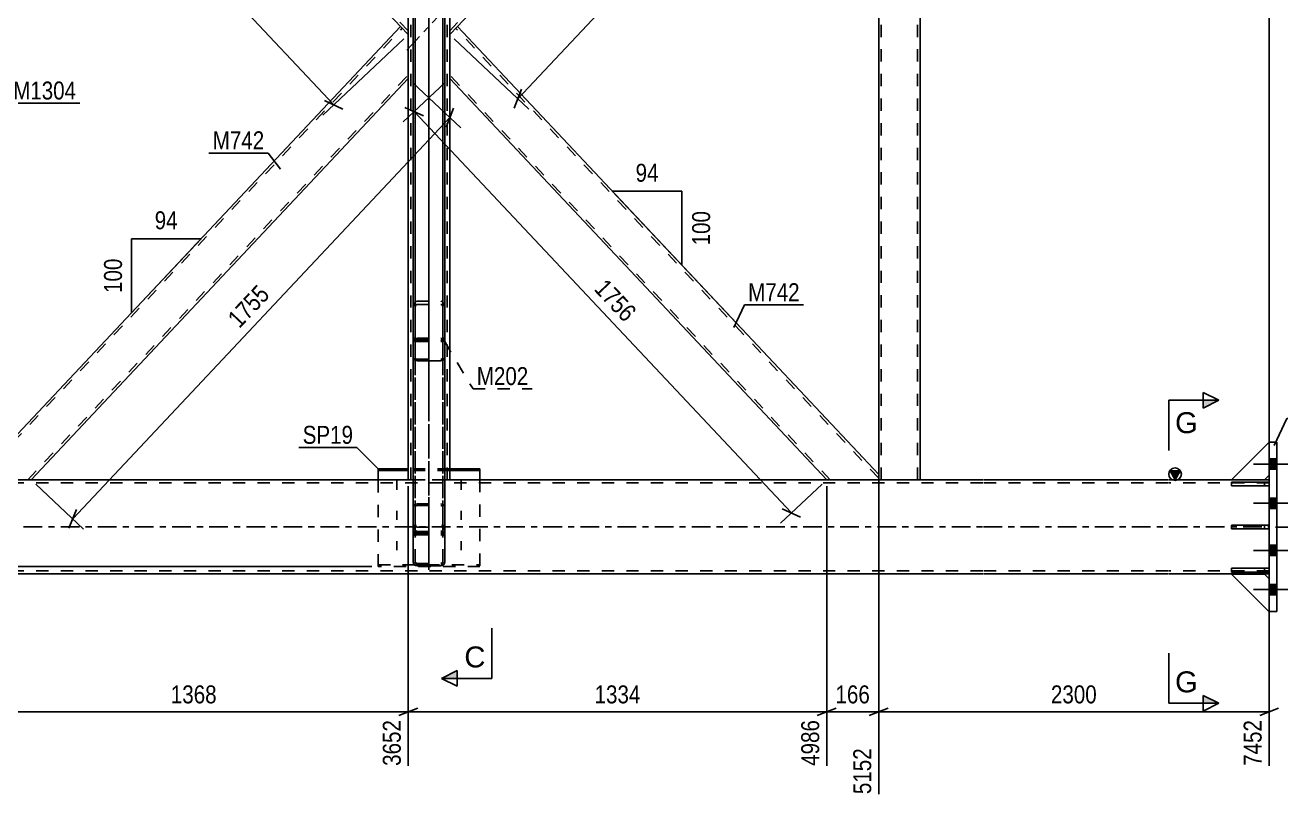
# Model space of a CAD drawing. Header units: millimetres. Extents: x 0 to 841, y 0 to 594.
# Drawn here: x 102.7 to 302.9, y 140.8 to 264 of the extents above; entities that cross this region are included whole.
import ezdxf

# ---------------------------------------------------------------- set-up
doc = ezdxf.new("R2010")
doc.units = ezdxf.units.MM
doc.linetypes.add('DXK_LINE_DOT2', pattern=[3.9198, 1.9599, -1.9599])
doc.linetypes.add('DXK_LINE_DOT3', pattern=[5.9187, 2.979, -0.9799, 0.9799, -0.9799])
doc.styles.add('Arial', font='ARIAL.TTF', dxfattribs={"height": 0.2})
doc.styles.add('Arial Narrow', font='ARIALN.TTF', dxfattribs={"height": 0.2})

# ---------------------------------------------------------------- blocks, each defined once
blk = doc.blocks.new('Part-761551059-1533 - 1356')
at = {"color": 7, "linetype": 'DXK_LINE_DOT2'}
for p, q in [((295, 176.49), (300.25, 176.49)), ((301, 170.49), (295, 176.49)), ((300.25, 176.49), (301, 175.74)), ((301, 175.74), (301, 170.49))]:
    blk.add_line(p, q, dxfattribs=at)
blk = doc.blocks.new('Part-761551059-1536 - 1356')
at = {"color": 2, "linetype": 'Continuous'}
for p, q in [((301, 197.53), (295, 191.53)), ((300.25, 191.53), (301, 192.28)), ((295, 191.53), (300.25, 191.53))]:
    blk.add_line(p, q, dxfattribs=at)
at = {"color": 7, "linetype": 'DXK_LINE_DOT2'}
blk.add_line((301, 192.28), (301, 197.53), dxfattribs=at)
blk = doc.blocks.new('Part-761551059-1429 - 1356')
at = {"color": 7, "linetype": 'DXK_LINE_DOT3'}
blk.add_line((167.05, 350.32), (167.05, 207.65), dxfattribs=at)
at = {"color": 7, "linetype": 'DXK_LINE_DOT2'}
for p, q in [((164.55, 342.69), (164.6, 343.08)), ((164.55, 213.77), (164.55, 342.69)), ((164.87, 342.88), (164.85, 342.69)), ((164.85, 213.77), (164.85, 342.69)), ((164.92, 343.63), (165.15, 343.71)), ((165.15, 343.2), (165.04, 343.16)), ((165.15, 343.71), (168.95, 343.71)), ((165.15, 343.2), (168.95, 343.2)), ((168.95, 343.71), (169.18, 343.63)), ((169.07, 343.16), (168.95, 343.2)), ((169.25, 342.69), (169.23, 342.88)), ((169.25, 213.77), (169.25, 342.69)), ((169.5, 343.08), (169.55, 342.69)), ((169.55, 213.77), (169.55, 342.69)), ((164.55, 336.48), (164.59, 336.32)), ((164.87, 336.38), (164.85, 336.48)), ((164.92, 336.32), (164.87, 336.38)), ((169.23, 336.38), (169.18, 336.32)), ((169.23, 336.38), (169.25, 336.48)), ((169.55, 336.48), (169.51, 336.32)), ((164.59, 336.32), (164.6, 336.29)), ((164.6, 336.29), (164.73, 336.18)), ((164.73, 336.18), (164.92, 336.11)), ((164.94, 336.3), (164.92, 336.32)), ((165.01, 336.1), (164.92, 336.11)), ((164.94, 336.3), (165.04, 336.27)), ((165.15, 336.1), (165.01, 336.1)), ((165.04, 336.27), (165.15, 336.25)), ((165.15, 336.25), (168.95, 336.25)), ((165.15, 336.1), (168.95, 336.1)), ((168.95, 336.25), (169.07, 336.27)), ((168.95, 336.1), (169.09, 336.1)), ((169.07, 336.27), (169.16, 336.3)), ((169.09, 336.1), (169.18, 336.11)), ((169.18, 336.32), (169.16, 336.3)), ((169.18, 336.11), (169.37, 336.18)), ((169.37, 336.18), (169.5, 336.29)), ((169.51, 336.32), (169.5, 336.29)), ((164.6, 219.35), (164.55, 218.96)), ((164.85, 218.96), (164.87, 219.16)), ((165.15, 219.98), (164.92, 219.91)), ((165.04, 219.44), (165.15, 219.47)), ((165.15, 219.98), (168.95, 219.98)), ((165.15, 219.47), (168.95, 219.47)), ((169.18, 219.91), (168.95, 219.98)), ((168.95, 219.47), (169.07, 219.44)), ((169.23, 219.16), (169.25, 218.96)), ((169.55, 218.96), (169.5, 219.35)), ((164.85, 214.08), (164.55, 214.08)), ((164.55, 213.77), (164.6, 213.69)), ((164.6, 213.69), (164.73, 213.62)), ((164.73, 213.62), (164.92, 213.58)), ((164.87, 213.73), (164.85, 213.77)), ((164.94, 213.69), (164.87, 213.73)), ((164.92, 213.58), (165.15, 213.56)), ((165.04, 213.67), (164.94, 213.69)), ((165.15, 213.66), (165.04, 213.67)), ((165.15, 213.66), (168.95, 213.66)), ((165.15, 213.56), (168.95, 213.56)), ((169.07, 213.67), (168.95, 213.66)), ((168.95, 213.56), (169.18, 213.58)), ((169.16, 213.69), (169.07, 213.67)), ((169.23, 213.73), (169.16, 213.69)), ((169.18, 213.58), (169.37, 213.62)), ((169.25, 213.77), (169.23, 213.73)), ((169.25, 214.08), (169.55, 214.08)), ((169.37, 213.62), (169.5, 213.69)), ((169.5, 213.69), (169.55, 213.77))]:
    blk.add_line(p, q, dxfattribs=at)
for centre, radius, start, end in [((165.52, 342.9), 0.941, 129.6308, 169.4359), ((165.34, 342.79), 0.47, 129.6308, 169.4359), ((168.77, 342.79), 0.47, 10.5641, 50.3692), ((168.58, 342.9), 0.941, 10.5641, 50.3692), ((165.52, 219.18), 0.941, 129.6308, 169.4359), ((165.34, 219.07), 0.47, 129.6308, 169.4359), ((168.77, 219.07), 0.47, 10.5641, 50.3692), ((168.58, 219.18), 0.941, 10.5641, 50.3692)]:
    blk.add_arc(centre, radius, start, end, dxfattribs=at)
blk = doc.blocks.new('Part-761551059-1508 - 1356')
at = {"color": 2, "linetype": 'Continuous'}
for p, q in [((171.58, 263.78), (170.35, 262.47)), ((170.35, 256.61), (170.35, 262.47)), ((238.75, 192.35), (171.58, 263.78)), ((170.35, 255.45), (170.35, 256.61)), ((230.46, 191.53), (170.35, 255.45)), ((238.75, 191.53), (238.75, 192.35))]:
    blk.add_line(p, q, dxfattribs=at)
at = {"color": 7, "linetype": 'DXK_LINE_DOT2'}
for p, q in [((238.75, 191.77), (171.3, 263.48)), ((170.35, 255.53), (170.35, 256.61)), ((231.01, 191.53), (170.35, 256.03)), ((238.75, 191.53), (230.46, 191.53))]:
    blk.add_line(p, q, dxfattribs=at)
blk = doc.blocks.new('Part-761551059-1444 - 1356')
at = {"color": 7, "linetype": 'DXK_LINE_DOT3'}
blk.add_line((167.05, 202.3), (167.05, 389.91), dxfattribs=at)
at = {"color": 2, "linetype": 'Continuous'}
for p, q in [((164.55, 382.57), (164.6, 382.89)), ((164.55, 210.94), (164.55, 382.57)), ((164.6, 382.89), (164.73, 383.16)), ((164.73, 383.16), (164.92, 383.35)), ((164.92, 383.35), (165.15, 383.41)), ((165.15, 383.41), (168.95, 383.41)), ((168.95, 383.41), (169.18, 383.35)), ((169.18, 383.35), (169.37, 383.16)), ((169.37, 383.16), (169.5, 382.89)), ((169.5, 382.89), (169.55, 382.57)), ((169.55, 210.94), (169.55, 382.57)), ((164.6, 210.78), (164.55, 210.94)), ((164.73, 210.64), (164.6, 210.78)), ((164.92, 210.55), (164.73, 210.64)), ((165.15, 210.51), (164.92, 210.55)), ((165.15, 210.51), (168.95, 210.51)), ((169.18, 210.55), (168.95, 210.51)), ((169.37, 210.64), (169.18, 210.55)), ((169.5, 210.78), (169.37, 210.64)), ((169.55, 210.94), (169.5, 210.78))]:
    blk.add_line(p, q, dxfattribs=at)
at = {"color": 7, "linetype": 'DXK_LINE_DOT2'}
for p, q in [((164.87, 382.73), (164.85, 382.57)), ((164.85, 210.94), (164.85, 382.57)), ((164.94, 382.87), (164.87, 382.73)), ((165.04, 382.96), (164.94, 382.87)), ((165.15, 382.99), (165.04, 382.96)), ((165.15, 382.99), (168.95, 382.99)), ((169.07, 382.96), (168.95, 382.99)), ((169.16, 382.87), (169.07, 382.96)), ((169.23, 382.73), (169.16, 382.87)), ((169.25, 382.57), (169.23, 382.73)), ((169.25, 210.94), (169.25, 382.57)), ((164.6, 376.92), (164.55, 377.24)), ((164.73, 376.65), (164.6, 376.92)), ((164.92, 376.46), (164.73, 376.65)), ((164.87, 377.08), (164.85, 377.24)), ((164.92, 376.98), (164.87, 377.08)), ((164.94, 376.94), (164.92, 376.98)), ((165.15, 376.4), (164.92, 376.46)), ((164.94, 376.94), (165.04, 376.85)), ((165.04, 376.85), (165.15, 376.82)), ((165.15, 376.82), (168.95, 376.82)), ((168.95, 376.82), (169.07, 376.85)), ((169.18, 376.46), (168.95, 376.4)), ((169.07, 376.85), (169.16, 376.94)), ((169.16, 376.94), (169.18, 376.98)), ((169.18, 376.98), (169.23, 377.08)), ((169.37, 376.65), (169.18, 376.46)), ((169.23, 377.08), (169.25, 377.24)), ((169.5, 376.92), (169.37, 376.65)), ((169.55, 377.24), (169.5, 376.92)), ((165.15, 376.4), (168.95, 376.4)), ((164.55, 213.65), (164.6, 213.82)), ((164.6, 213.82), (164.73, 213.96)), ((164.73, 213.96), (164.92, 214.05)), ((164.87, 213.73), (164.85, 213.65)), ((164.94, 213.8), (164.87, 213.73)), ((164.92, 214.05), (165.15, 214.08)), ((165.04, 213.85), (164.94, 213.8)), ((165.15, 213.87), (165.04, 213.85)), ((165.15, 214.08), (168.95, 214.08)), ((165.15, 213.87), (168.95, 213.87)), ((168.95, 214.08), (169.18, 214.05)), ((169.07, 213.85), (168.95, 213.87)), ((169.16, 213.8), (169.07, 213.85)), ((169.23, 213.73), (169.16, 213.8)), ((169.18, 214.05), (169.37, 213.96)), ((169.25, 213.65), (169.23, 213.73)), ((169.37, 213.96), (169.5, 213.82)), ((169.5, 213.82), (169.55, 213.65)), ((164.85, 210.94), (164.87, 210.86)), ((164.87, 210.86), (164.94, 210.79)), ((164.94, 210.79), (165.04, 210.74)), ((165.04, 210.74), (165.15, 210.73)), ((165.15, 210.73), (168.95, 210.73)), ((168.95, 210.73), (169.07, 210.74)), ((169.07, 210.74), (169.16, 210.79)), ((169.16, 210.79), (169.23, 210.86)), ((169.23, 210.86), (169.25, 210.94))]:
    blk.add_line(p, q, dxfattribs=at)
blk = doc.blocks.new('Part-761551059-1528 - 1356')
at = {"color": 2, "linetype": 'Continuous'}
for p, q in [((295, 191.17), (301, 191.17)), ((295, 190.57), (295, 191.17)), ((301, 190.57), (295, 190.57)), ((301, 191.17), (301, 190.57))]:
    blk.add_line(p, q, dxfattribs=at)
at = {"color": 7, "linetype": 'DXK_LINE_DOT2'}
blk.add_line((300.25, 190.57), (300.25, 191.17), dxfattribs=at)
blk = doc.blocks.new('Part-761551059-1479 - 1356')
at = {"color": 7, "linetype": 'DXK_LINE_DOT3'}
blk.add_line((163.5, 260.01), (241.84, 343.31), dxfattribs=at)
at = {"color": 2, "linetype": 'Continuous'}
for p, q in [((230.46, 336.03), (170.35, 272.11)), ((238.75, 335.2), (171.58, 263.78)), ((238.75, 335.2), (238.75, 336.03)), ((170.35, 263.64), (170.35, 272.11)), ((170.35, 262.82), (170.35, 263.64)), ((170.35, 262.47), (170.35, 262.82))]:
    blk.add_line(p, q, dxfattribs=at)
at = {"color": 7, "linetype": 'DXK_LINE_DOT2'}
for p, q in [((231.01, 336.03), (170.35, 271.52)), ((238.75, 335.78), (170.35, 263.06)), ((238.75, 336.03), (230.46, 336.03)), ((171.58, 263.78), (170.35, 262.47)), ((170.35, 263.19), (170.35, 263.64)), ((170.35, 262.82), (170.35, 263.42)), ((170.35, 263.06), (170.35, 263.1))]:
    blk.add_line(p, q, dxfattribs=at)
blk = doc.blocks.new('Part-761551059-1483 - 1356')
at = {"color": 2, "linetype": 'Continuous'}
for p, q in [((163.75, 193.27), (158.93, 193.27)), ((158.93, 191.53), (158.93, 193.27)), ((163.75, 193), (158.93, 193)), ((175.18, 193.27), (170.35, 193.27)), ((175.18, 193), (170.35, 193)), ((175.18, 191.53), (175.18, 193.27))]:
    blk.add_line(p, q, dxfattribs=at)
at = {"color": 7, "linetype": 'DXK_LINE_DOT2'}
for p, q in [((170.35, 193.27), (163.75, 193.27)), ((170.35, 193), (163.75, 193)), ((158.93, 177.73), (158.93, 191.53)), ((175.18, 191.53), (175.18, 177.73)), ((158.93, 178), (175.18, 178)), ((175.18, 177.73), (158.93, 177.73))]:
    blk.add_line(p, q, dxfattribs=at)
blk = doc.blocks.new('Part-761551059-1492 - 1356')
at = {"color": 7, "linetype": 'DXK_LINE_DOT3'}
blk.add_line((167.05, 188.78), (167.05, 177.12), dxfattribs=at)
at = {"color": 7, "linetype": 'DXK_LINE_DOT2'}
for p, q in [((164.55, 187.15), (164.6, 187.36)), ((164.55, 178.52), (164.55, 187.15)), ((164.6, 187.36), (164.73, 187.54)), ((164.73, 187.54), (164.92, 187.67)), ((164.87, 187.25), (164.85, 187.15)), ((164.85, 178.52), (164.85, 187.15)), ((164.94, 187.34), (164.87, 187.25)), ((164.92, 187.67), (165.15, 187.71)), ((165.04, 187.41), (164.94, 187.34)), ((165.15, 187.43), (165.04, 187.41)), ((165.15, 187.71), (168.95, 187.71)), ((165.15, 187.43), (168.95, 187.43)), ((168.95, 187.71), (169.18, 187.67)), ((169.07, 187.41), (168.95, 187.43)), ((169.16, 187.34), (169.07, 187.41)), ((169.23, 187.25), (169.16, 187.34)), ((169.18, 187.67), (169.37, 187.54)), ((169.25, 187.15), (169.23, 187.25)), ((169.25, 178.52), (169.25, 187.15)), ((169.37, 187.54), (169.5, 187.36)), ((169.5, 187.36), (169.55, 187.15)), ((169.55, 178.52), (169.55, 187.15)), ((164.6, 183.36), (164.55, 183.57)), ((164.6, 182.81), (164.55, 182.56)), ((164.73, 183.18), (164.6, 183.36)), ((164.92, 183.05), (164.73, 183.18)), ((164.85, 183.57), (164.87, 183.47)), ((164.85, 182.56), (164.87, 182.69)), ((164.87, 183.47), (164.94, 183.38)), ((164.87, 182.69), (164.94, 182.79)), ((165.15, 183.2), (164.92, 183.15)), ((165.15, 183.01), (164.92, 183.05)), ((164.94, 183.38), (165.04, 183.31)), ((164.94, 182.79), (165.04, 182.86)), ((165.04, 183.31), (165.15, 183.29)), ((165.04, 182.86), (165.15, 182.88)), ((165.15, 183.29), (168.95, 183.29)), ((165.15, 183.2), (168.95, 183.2)), ((165.15, 183.01), (168.95, 183.01)), ((165.15, 182.88), (168.95, 182.88)), ((168.95, 183.29), (169.07, 183.31)), ((169.18, 183.15), (168.95, 183.2)), ((169.18, 183.05), (168.95, 183.01)), ((168.95, 182.88), (169.07, 182.86)), ((169.07, 183.31), (169.16, 183.38)), ((169.07, 182.86), (169.16, 182.79)), ((169.16, 183.38), (169.23, 183.47)), ((169.16, 182.79), (169.23, 182.69)), ((169.37, 183.18), (169.18, 183.05)), ((169.23, 183.47), (169.25, 183.57)), ((169.23, 182.69), (169.25, 182.56)), ((169.5, 183.36), (169.37, 183.18)), ((169.55, 183.57), (169.5, 183.36)), ((169.55, 182.56), (169.5, 182.81)), ((164.55, 178.52), (164.6, 178.27)), ((164.87, 178.4), (164.85, 178.52)), ((164.94, 178.29), (164.87, 178.4)), ((165.04, 178.22), (164.94, 178.29)), ((165.15, 178.2), (165.04, 178.22)), ((165.15, 178.2), (168.95, 178.2)), ((169.07, 178.22), (168.95, 178.2)), ((169.16, 178.29), (169.07, 178.22)), ((169.23, 178.4), (169.16, 178.29)), ((169.25, 178.52), (169.23, 178.4)), ((169.5, 178.27), (169.55, 178.52)), ((164.92, 177.93), (165.15, 177.88)), ((165.15, 177.88), (168.95, 177.88)), ((168.95, 177.88), (169.18, 177.93))]:
    blk.add_line(p, q, dxfattribs=at)
for centre, start, end in [((165.18, 182.59), 114.32, 159.2417), ((168.92, 182.59), 20.7583, 65.68), ((165.18, 178.49), 200.7583, 245.68), ((168.92, 178.49), 294.32, 339.2417)]:
    blk.add_arc(centre, 0.621, start, end, dxfattribs=at)
blk = doc.blocks.new('Part-761551059-1511 - 1356')
at = {"color": 7, "linetype": 'DXK_LINE_DOT3'}
blk.add_line((167.05, 177.19), (167.05, 215.55), dxfattribs=at)
at = {"color": 7, "linetype": 'DXK_LINE_DOT2'}
for p, q in [((164.6, 213.82), (164.55, 213.65)), ((164.55, 210.94), (164.55, 213.65)), ((164.73, 213.96), (164.6, 213.82)), ((164.92, 214.05), (164.73, 213.96)), ((164.85, 213.65), (164.87, 213.73)), ((164.85, 178.43), (164.85, 213.65)), ((164.87, 213.73), (164.94, 213.8)), ((165.15, 214.08), (164.92, 214.05)), ((164.94, 213.8), (165.04, 213.85)), ((165.04, 213.85), (165.15, 213.87)), ((165.15, 214.08), (168.95, 214.08)), ((165.15, 213.87), (168.95, 213.87)), ((169.18, 214.05), (168.95, 214.08)), ((168.95, 213.87), (169.07, 213.85)), ((169.07, 213.85), (169.16, 213.8)), ((169.16, 213.8), (169.23, 213.73)), ((169.37, 213.96), (169.18, 214.05)), ((169.23, 213.73), (169.25, 213.65)), ((169.25, 178.43), (169.25, 213.65)), ((169.5, 213.82), (169.37, 213.96)), ((169.55, 213.65), (169.5, 213.82)), ((169.55, 210.94), (169.55, 213.65)), ((164.87, 210.86), (164.85, 210.94)), ((164.92, 210.81), (164.87, 210.86)), ((164.94, 210.79), (164.92, 210.81)), ((165.04, 210.74), (164.94, 210.79)), ((165.15, 210.73), (165.04, 210.74)), ((165.15, 210.73), (168.95, 210.73)), ((169.07, 210.74), (168.95, 210.73)), ((169.16, 210.79), (169.07, 210.74)), ((169.16, 210.79), (169.18, 210.81)), ((169.18, 210.81), (169.23, 210.86)), ((169.23, 210.86), (169.25, 210.94)), ((164.55, 182.45), (164.6, 182.7)), ((164.87, 182.57), (164.85, 182.45)), ((164.94, 182.68), (164.87, 182.57)), ((164.92, 183.04), (165.15, 183.09)), ((165.04, 182.75), (164.94, 182.68)), ((165.15, 182.77), (165.04, 182.75)), ((165.15, 183.09), (168.95, 183.09)), ((165.15, 182.77), (168.95, 182.77)), ((168.95, 183.09), (169.18, 183.04)), ((169.07, 182.75), (168.95, 182.77)), ((169.16, 182.68), (169.07, 182.75)), ((169.23, 182.57), (169.16, 182.68)), ((169.25, 182.45), (169.23, 182.57)), ((169.5, 182.7), (169.55, 182.45)), ((164.85, 178.43), (164.87, 178.31)), ((164.87, 178.31), (164.94, 178.21)), ((164.94, 178.21), (165.04, 178.14)), ((169.07, 178.14), (169.16, 178.21)), ((169.16, 178.21), (169.23, 178.31)), ((169.23, 178.31), (169.25, 178.43)), ((165.04, 178.14), (165.15, 178.12)), ((165.15, 178.12), (168.95, 178.12)), ((168.95, 178.12), (169.07, 178.14))]:
    blk.add_line(p, q, dxfattribs=at)
at = {"color": 2, "linetype": 'Continuous'}
for p, q in [((164.55, 178.43), (164.55, 210.94)), ((164.55, 210.94), (164.6, 210.78)), ((164.6, 210.78), (164.73, 210.64)), ((164.73, 210.64), (164.92, 210.55)), ((164.92, 210.55), (165.15, 210.51)), ((165.15, 210.51), (168.95, 210.51)), ((168.95, 210.51), (169.18, 210.55)), ((169.18, 210.55), (169.37, 210.64)), ((169.37, 210.64), (169.5, 210.78)), ((169.5, 210.78), (169.55, 210.94)), ((169.55, 178.43), (169.55, 210.94)), ((164.6, 178.19), (164.55, 178.43)), ((169.55, 178.43), (169.5, 178.19)), ((165.15, 177.8), (164.92, 177.85)), ((165.15, 177.8), (168.95, 177.8)), ((169.18, 177.85), (168.95, 177.8))]:
    blk.add_line(p, q, dxfattribs=at)
at = {"color": 7, "linetype": 'DXK_LINE_DOT2'}
for centre, start, end in [((165.17, 182.47), 114.1363, 159.0727), ((168.93, 182.47), 20.9273, 65.8637)]:
    blk.add_arc(centre, 0.618, start, end, dxfattribs=at)
at = {"color": 2, "linetype": 'Continuous'}
for centre, start, end in [((165.17, 178.41), 200.9273, 245.8637), ((168.93, 178.41), 294.1363, 339.0727)]:
    blk.add_arc(centre, 0.618, start, end, dxfattribs=at)
blk = doc.blocks.new('Part-761551059-1527 - 1356')
at = {"color": 2, "linetype": 'Continuous'}
for p, q in [((295, 184.29), (301, 184.29)), ((295, 183.69), (295, 184.29)), ((301, 184.29), (301, 183.69)), ((301, 183.69), (295, 183.69))]:
    blk.add_line(p, q, dxfattribs=at)
at = {"color": 7, "linetype": 'DXK_LINE_DOT2'}
blk.add_line((300.25, 183.69), (300.25, 184.29), dxfattribs=at)
blk = doc.blocks.new('Part-761551059-1529 - 1356')
at = {"color": 2, "linetype": 'Continuous'}
for p, q in [((295, 177.42), (301, 177.42)), ((295, 176.82), (295, 177.42)), ((301, 176.82), (295, 176.82)), ((301, 177.42), (301, 176.82))]:
    blk.add_line(p, q, dxfattribs=at)
at = {"color": 7, "linetype": 'DXK_LINE_DOT2'}
blk.add_line((300.25, 176.82), (300.25, 177.42), dxfattribs=at)
blk = doc.blocks.new('Part-761551059-1530 - 1356')
at = {"color": 7, "linetype": 'DXK_LINE_DOT2'}
for p, q in [((301, 184.29), (295, 184.29)), ((295, 184.29), (295, 183.69)), ((300.25, 183.69), (300.25, 184.29)), ((301, 183.69), (301, 184.29)), ((295, 183.69), (301, 183.69))]:
    blk.add_line(p, q, dxfattribs=at)
blk = doc.blocks.new('Part-761551059-1531 - 1356')
at = {"color": 7, "linetype": 'DXK_LINE_DOT2'}
for p, q in [((301, 191.17), (295, 191.17)), ((295, 191.17), (295, 190.57)), ((295, 190.57), (301, 190.57)), ((300.25, 190.57), (300.25, 191.17)), ((301, 190.57), (301, 191.17))]:
    blk.add_line(p, q, dxfattribs=at)
blk = doc.blocks.new('Part-761551059-1532 - 1356')
at = {"color": 7, "linetype": 'DXK_LINE_DOT2'}
for p, q in [((301, 177.42), (295, 177.42)), ((295, 177.42), (295, 176.82)), ((295, 176.82), (301, 176.82)), ((300.25, 176.82), (300.25, 177.42)), ((301, 176.82), (301, 177.42))]:
    blk.add_line(p, q, dxfattribs=at)
blk = doc.blocks.new('Part-761551059-1534 - 1356')
at = {"color": 2, "linetype": 'Continuous'}
for p, q in [((295, 176.49), (300.25, 176.49)), ((301, 170.49), (295, 176.49)), ((300.25, 176.49), (301, 175.74)), ((301, 170.49), (301, 170.53))]:
    blk.add_line(p, q, dxfattribs=at)
at = {"color": 7, "linetype": 'DXK_LINE_DOT2'}
blk.add_line((301, 170.53), (301, 175.74), dxfattribs=at)
blk = doc.blocks.new('Part-761551059-1535 - 1356')
at = {"color": 7, "linetype": 'DXK_LINE_DOT2'}
for p, q in [((301, 197.53), (295, 191.53)), ((301, 192.28), (301, 197.53)), ((300.25, 191.53), (301, 192.28)), ((295, 191.53), (300.25, 191.53))]:
    blk.add_line(p, q, dxfattribs=at)
blk = doc.blocks.new('Bolt-761551059-1553 - 1356')
at = {"color": 1, "linetype": 'DXK_LINE_DOT2'}
for p, q in [((161.93, 189.95), (161.93, 191.37)), ((167.05, 189.95), (167.05, 191.37)), ((172.18, 189.95), (172.18, 191.37)), ((161.93, 185.14), (161.93, 186.56)), ((172.18, 185.14), (172.18, 186.56)), ((161.93, 180.32), (161.93, 181.74)), ((167.05, 180.32), (167.05, 181.74)), ((172.18, 180.32), (172.18, 181.74))]:
    blk.add_line(p, q, dxfattribs=at)
blk = doc.blocks.new('Part-761551059-1581 - 1356')
at = {"color": 2, "linetype": 'Continuous'}
for p, q in [((301, 197.53), (302.25, 197.53)), ((301, 191.17), (301, 197.53)), ((302.25, 197.53), (302.25, 170.53)), ((301, 184.29), (301, 190.57)), ((301, 177.42), (301, 183.69)), ((301, 170.53), (301, 176.82)), ((302.25, 170.53), (301, 170.53))]:
    blk.add_line(p, q, dxfattribs=at)
at = {"color": 7, "linetype": 'DXK_LINE_DOT2'}
for p, q in [((301, 190.57), (301, 191.17)), ((301, 183.69), (301, 184.29)), ((301, 176.82), (301, 177.42))]:
    blk.add_line(p, q, dxfattribs=at)
blk = doc.blocks.new('Part-761551059-1596 - 1356')
at = {"color": 2, "linetype": 'Continuous'}
for p, q in [((164.55, 336.02), (163.75, 336.02)), ((163.75, 336.02), (163.75, 272.1)), ((170.35, 336.02), (169.55, 336.02)), ((170.35, 272.11), (170.35, 336.02)), ((163.75, 191.53), (163.75, 255.46)), ((170.35, 191.53), (170.35, 255.45))]:
    blk.add_line(p, q, dxfattribs=at)
at = {"color": 7, "linetype": 'DXK_LINE_DOT2'}
for p, q in [((164.15, 191.52), (164.15, 336.02)), ((169.55, 336.02), (164.55, 336.02)), ((169.95, 191.52), (169.95, 336.02)), ((163.75, 255.46), (163.75, 272.1)), ((170.35, 255.45), (170.35, 272.11)), ((163.75, 191.52), (163.75, 191.53)), ((170.35, 191.52), (163.75, 191.52)), ((170.35, 191.52), (170.35, 191.53))]:
    blk.add_line(p, q, dxfattribs=at)
at = {"color": 7, "linetype": 'DXK_LINE_DOT3'}
blk.add_line((167.05, 191.52), (167.05, 336.02), dxfattribs=at)
blk = doc.blocks.new('Part-761551059-1677 - 1356')
at = {"linetype": 'Continuous'}
blk.add_hatch(color=2, dxfattribs=at).paths.add_polyline_path([(286, 191.53), (285.2, 192.93), (286.8, 192.93)])
at = {"color": 2, "linetype": 'Continuous'}
for p, q in [((286, 191.53), (285.2, 192.93)), ((285.2, 192.93), (286.8, 192.93)), ((286.8, 192.93), (286, 191.53)), ((164.55, 191.53), (78.74, 191.53)), ((255.35, 191.53), (169.55, 191.53)), ((284.9, 191.53), (255.45, 191.53)), ((295, 191.53), (285, 191.53)), ((301, 191.53), (300.25, 191.53)), ((255.35, 176.53), (78.74, 176.53)), ((284.9, 176.53), (255.45, 176.53)), ((301, 176.53), (285, 176.53))]:
    blk.add_line(p, q, dxfattribs=at)
at = {"color": 7, "linetype": 'DXK_LINE_DOT2'}
for p, q in [((255.35, 191.03), (78.74, 191.03)), ((169.55, 191.53), (164.55, 191.53)), ((284.9, 191.03), (255.45, 191.03)), ((301, 191.03), (285, 191.03)), ((300.25, 191.53), (295, 191.53)), ((301, 176.53), (301, 191.53)), ((255.35, 177.03), (78.74, 177.03)), ((284.9, 177.03), (255.45, 177.03)), ((301, 177.03), (285, 177.03))]:
    blk.add_line(p, q, dxfattribs=at)
at = {"color": 7, "linetype": 'DXK_LINE_DOT3'}
for p, q in [((78.74, 184.03), (255.35, 184.03)), ((255.45, 184.03), (284.9, 184.03)), ((285, 184.03), (301, 184.03))]:
    blk.add_line(p, q, dxfattribs=at)
at = {"color": 2, "linetype": 'Continuous'}
blk.add_circle((286, 192.43), 1, dxfattribs=at)
blk = doc.blocks.new('Bolt-761551059-1678 - 1356')
at = {"linetype": 'Continuous'}
for points in [[(301, 194.85), (301, 193.2), (302.25, 193.2), (302.25, 194.85)], [(301, 194.85), (301, 193.2), (302.25, 193.2), (302.25, 194.85)], [(301, 194.85), (301, 193.2), (302.25, 193.2), (302.25, 194.85)], [(301, 188.6), (301, 186.95), (302.25, 186.95), (302.25, 188.6)], [(301, 188.6), (301, 186.95), (302.25, 186.95), (302.25, 188.6)], [(301, 181.1), (301, 179.45), (302.25, 179.45), (302.25, 181.1)], [(301, 181.1), (301, 179.45), (302.25, 179.45), (302.25, 181.1)], [(301, 174.85), (301, 173.2), (302.25, 173.2), (302.25, 174.85)], [(301, 174.85), (301, 173.2), (302.25, 173.2), (302.25, 174.85)], [(301, 174.85), (301, 173.2), (302.25, 173.2), (302.25, 174.85)]]:
    blk.add_hatch(color=1, dxfattribs=at).paths.add_polyline_path(points)
at = {"color": 1, "linetype": 'Continuous'}
for p, q in [((302.25, 194.85), (301, 194.85)), ((302.25, 194.85), (301, 194.85)), ((302.25, 194.85), (301, 194.85)), ((304.45, 194.03), (298.5, 194.03)), ((304.45, 194.03), (298.5, 194.03)), ((304.45, 194.03), (298.5, 194.03)), ((302.25, 193.2), (301, 193.2)), ((302.25, 193.2), (301, 193.2)), ((302.25, 193.2), (301, 193.2)), ((302.25, 188.6), (301, 188.6)), ((302.25, 188.6), (301, 188.6)), ((304.45, 187.78), (298.5, 187.78)), ((304.45, 187.78), (298.5, 187.78)), ((302.25, 186.95), (301, 186.95)), ((302.25, 186.95), (301, 186.95)), ((304.45, 180.28), (298.5, 180.28)), ((304.45, 180.28), (298.5, 180.28)), ((302.25, 181.1), (301, 181.1)), ((302.25, 181.1), (301, 181.1)), ((302.25, 179.45), (301, 179.45)), ((302.25, 179.45), (301, 179.45)), ((302.25, 174.85), (301, 174.85)), ((302.25, 174.85), (301, 174.85)), ((302.25, 174.85), (301, 174.85)), ((304.45, 174.03), (298.5, 174.03)), ((304.45, 174.03), (298.5, 174.03)), ((304.45, 174.03), (298.5, 174.03)), ((302.25, 173.2), (301, 173.2)), ((302.25, 173.2), (301, 173.2)), ((302.25, 173.2), (301, 173.2))]:
    blk.add_line(p, q, dxfattribs=at)
blk = doc.blocks.new('Part-761551059-1706 - 1356')
at = {"color": 2, "linetype": 'Continuous'}
for p, q in [((95.34, 335.2), (95.34, 336.03)), ((95.34, 335.2), (162.52, 263.78)), ((163.75, 272.1), (103.63, 336.03)), ((163.75, 262.46), (163.75, 272.1))]:
    blk.add_line(p, q, dxfattribs=at)
at = {"color": 7, "linetype": 'DXK_LINE_DOT2'}
for p, q in [((103.63, 336.03), (95.34, 336.03)), ((163.75, 263.05), (95.34, 335.78)), ((163.75, 271.51), (103.08, 336.03)), ((163.75, 262.46), (162.52, 263.78)), ((163.75, 263.05), (163.75, 263.09))]:
    blk.add_line(p, q, dxfattribs=at)
blk = doc.blocks.new('Part-761551059-1711 - 1356')
at = {"color": 2, "linetype": 'Continuous'}
for p, q in [((95.34, 192.35), (162.52, 263.78)), ((162.52, 263.78), (163.75, 262.46)), ((163.75, 262.46), (163.75, 255.46)), ((103.63, 191.53), (163.75, 255.46)), ((95.34, 192.35), (95.34, 191.53))]:
    blk.add_line(p, q, dxfattribs=at)
at = {"color": 7, "linetype": 'DXK_LINE_DOT2'}
for p, q in [((95.34, 191.77), (162.79, 263.48)), ((103.08, 191.53), (163.75, 256.04)), ((103.63, 191.53), (95.34, 191.53))]:
    blk.add_line(p, q, dxfattribs=at)
blk = doc.blocks.new('Part-761551059-1721 - 1356')
at = {"color": 7, "linetype": 'DXK_LINE_DOT2'}
for p, q in [((238.75, 336.03), (245.35, 336.03)), ((238.75, 335.2), (238.75, 336.03)), ((239.15, 191.53), (239.15, 336.03)), ((244.95, 191.53), (244.95, 336.03)), ((238.75, 191.53), (238.75, 192.35)), ((245.35, 191.53), (238.75, 191.53))]:
    blk.add_line(p, q, dxfattribs=at)
at = {"color": 2, "linetype": 'Continuous'}
for p, q in [((238.75, 192.35), (238.75, 335.2)), ((245.35, 336.03), (245.35, 191.53))]:
    blk.add_line(p, q, dxfattribs=at)
blk = doc.blocks.new('Part-761551059-1746 - 1356')
at = {"color": 7, "linetype": 'DXK_LINE_DOT2'}
for p, q in [((164.6, 278.72), (164.55, 278.5)), ((164.55, 184.68), (164.55, 278.5)), ((164.73, 278.89), (164.6, 278.72)), ((164.92, 279.01), (164.73, 278.89)), ((164.85, 278.5), (164.87, 278.61)), ((164.85, 184.68), (164.85, 278.5)), ((164.87, 278.61), (164.94, 278.7)), ((165.15, 279.05), (164.92, 279.01)), ((164.94, 278.7), (165.04, 278.76)), ((165.04, 278.76), (165.15, 278.78)), ((165.15, 279.05), (168.95, 279.05)), ((165.15, 278.78), (168.95, 278.78)), ((169.18, 279.01), (168.95, 279.05)), ((168.95, 278.78), (169.07, 278.76)), ((169.07, 278.76), (169.16, 278.7)), ((169.16, 278.7), (169.23, 278.61)), ((169.37, 278.89), (169.18, 279.01)), ((169.23, 278.61), (169.25, 278.5)), ((169.25, 184.68), (169.25, 278.5)), ((169.5, 278.72), (169.37, 278.89)), ((169.55, 278.5), (169.5, 278.72)), ((169.55, 184.68), (169.55, 278.5)), ((164.55, 275.02), (164.6, 274.81)), ((164.6, 274.81), (164.73, 274.63)), ((164.73, 274.63), (164.92, 274.51)), ((164.87, 274.92), (164.85, 275.02)), ((164.94, 274.83), (164.87, 274.92)), ((164.92, 274.51), (165.15, 274.47)), ((165.04, 274.77), (164.94, 274.83)), ((165.15, 274.75), (165.04, 274.77)), ((165.15, 274.75), (168.95, 274.75)), ((165.15, 274.47), (168.95, 274.47)), ((169.07, 274.77), (168.95, 274.75)), ((168.95, 274.47), (169.18, 274.51)), ((169.16, 274.83), (169.07, 274.77)), ((169.23, 274.92), (169.16, 274.83)), ((169.18, 274.51), (169.37, 274.63)), ((169.25, 275.02), (169.23, 274.92)), ((169.37, 274.63), (169.5, 274.81)), ((169.5, 274.81), (169.55, 275.02)), ((164.55, 191.51), (164.57, 191.53)), ((169.53, 191.53), (164.57, 191.53)), ((164.85, 191.51), (164.87, 191.53)), ((169.25, 191.51), (169.23, 191.53)), ((169.55, 191.51), (169.53, 191.53)), ((164.6, 184.15), (164.55, 184.68)), ((164.85, 184.68), (164.87, 184.42)), ((169.23, 184.42), (169.25, 184.68)), ((169.55, 184.68), (169.5, 184.15)), ((165.04, 183.36), (164.92, 183.41)), ((165.04, 184.05), (165.15, 183.99)), ((165.15, 183.31), (165.04, 183.36)), ((165.15, 183.99), (168.95, 183.99)), ((165.15, 183.31), (168.95, 183.31)), ((168.95, 183.99), (169.07, 184.05)), ((169.18, 183.41), (168.95, 183.31))]:
    blk.add_line(p, q, dxfattribs=at)
for centre, radius, start, end in [((165.57, 184.5), 0.699, 186.6768, 220.4485), ((168.53, 184.5), 0.699, 319.5515, 353.3232), ((165.98, 184.32), 1.4, 186.6768, 220.4485), ((168.12, 184.32), 1.4, 319.5515, 353.3232)]:
    blk.add_arc(centre, radius, start, end, dxfattribs=at)
blk = doc.blocks.new('StraightDimension-761551059-1825 - 1356')
at = {"color": 7, "linetype": 'Continuous'}
for p, q in [((169.62, 254.85), (162.93, 248.56)), ((166.15, 249.52), (163.22, 250.88)), ((164.68, 250.2), (224.84, 186.24)), ((229.73, 190.84), (223.09, 184.59)), ((223.37, 186.92), (226.3, 185.55))]:
    blk.add_line(p, q, dxfattribs=at)
at = {"color": 0}
blk.add_wipeout([(198.22, 215.63), (201.28, 218.51), (195.45, 224.71), (192.39, 221.83)], dxfattribs=at)
at = {"color": 3, "style": 'Arial Narrow'}
blk.add_text('1756', height=2.863, rotation=-46.7591, dxfattribs=at).set_placement((193.24, 221.81))
blk = doc.blocks.new('StraightDimension-761551059-1891 - 1356')
at = {"color": 7, "linetype": 'Continuous'}
for p, q in [((239.47, 334.52), (251.37, 323.33)), ((249.03, 323.47), (250.21, 326.48)), ((181.22, 252.25), (249.62, 324.98)), ((171.08, 261.79), (182.97, 250.61)), ((181.81, 253.75), (180.63, 250.75))]:
    blk.add_line(p, q, dxfattribs=at)
at = {"color": 0}
blk.add_wipeout([(217.79, 292.23), (214.73, 295.1), (208.9, 288.9), (211.96, 286.03)], dxfattribs=at)
at = {"color": 3, "style": 'Arial Narrow'}
blk.add_text('1997', height=2.863, rotation=46.7591, dxfattribs=at).set_placement((211.93, 286.87))
blk = doc.blocks.new('StraightDimension-761551059-1926 - 1356')
at = {"color": 7, "linetype": 'Continuous'}
for p, q in [((94.62, 334.52), (81.71, 322.38)), ((84.93, 323.34), (82, 324.71)), ((83.46, 324.02), (151.87, 251.29)), ((163.02, 261.78), (150.12, 249.64)), ((150.4, 251.97), (153.33, 250.61))]:
    blk.add_line(p, q, dxfattribs=at)
at = {"color": 0}
blk.add_wipeout([(121.13, 285.07), (124.19, 287.95), (118.35, 294.15), (115.29, 291.27)], dxfattribs=at)
at = {"color": 3, "style": 'Arial Narrow'}
blk.add_text('1997', height=2.863, rotation=-46.7591, dxfattribs=at).set_placement((116.14, 291.24))
blk = doc.blocks.new('StraightDimension-761551059-1952 - 1356')
at = {"color": 7, "linetype": 'Continuous'}
for p, q in [((164.48, 254.77), (172.11, 247.6)), ((169.77, 247.74), (170.95, 250.74)), ((110.24, 185.31), (170.36, 249.24)), ((104.36, 190.84), (111.98, 183.67)), ((110.83, 186.82), (109.65, 183.81))]:
    blk.add_line(p, q, dxfattribs=at)
at = {"color": 0}
blk.add_wipeout([(142.67, 220.89), (139.61, 223.77), (133.78, 217.57), (136.84, 214.69)], dxfattribs=at)
at = {"color": 3, "style": 'Arial Narrow'}
blk.add_text('1755', height=2.863, rotation=46.7591, dxfattribs=at).set_placement((136.81, 215.54))
blk = doc.blocks.new('AngleDimension-761551059-1999 - 1356')
at = {"color": 7, "linetype": 'Continuous'}
for p, q in [((207.37, 237.52), (196.27, 237.52)), ((207.37, 225.72), (196.27, 237.52)), ((207.37, 225.72), (207.37, 237.52)), ((216.75, 215.74), (207.37, 225.72))]:
    blk.add_line(p, q, dxfattribs=at)
at = {"color": 0}
for points in [[(204.24, 238.42), (204.24, 242.62), (199.39, 242.62), (199.39, 238.42)], [(212.47, 234.96), (208.27, 234.96), (208.27, 228.28), (212.47, 228.28)]]:
    blk.add_wipeout(points, dxfattribs=at)
at = {"color": 3, "style": 'Arial Narrow'}
blk.add_text('94', height=2.863, dxfattribs=at).set_placement((199.99, 239.02))
blk.add_text('100', height=2.863, rotation=90.0002, dxfattribs=at).set_placement((211.87, 228.88))
blk = doc.blocks.new('StraightDimension-761551059-2183 - 1356')
at = {"color": 7, "linetype": 'Continuous'}
for p, q in [((238.75, 191.35), (238.75, 141.44)), ((301, 175.53), (301, 145.94)), ((240.25, 155.15), (237.25, 153.95)), ((238.75, 154.55), (301, 154.55)), ((299.5, 153.95), (302.5, 155.15))]:
    blk.add_line(p, q, dxfattribs=at)
at = {"color": 0}
blk.add_wipeout([(274.13, 155.3), (274.13, 159.5), (265.61, 159.5), (265.61, 155.3)], dxfattribs=at)
at = {"color": 0, "linetype": 'Continuous'}
blk.add_wipeout([(300.4, 153.85), (296.2, 153.85), (296.2, 145.34), (300.4, 145.34)], dxfattribs=at)
at = {"color": 3, "style": 'Arial Narrow'}
blk.add_text('2300', height=2.863, dxfattribs=at).set_placement((266.21, 155.9))
at = {"color": 3, "linetype": 'Continuous', "style": 'Arial Narrow'}
blk.add_text('7452', height=2.863, rotation=90.0002, dxfattribs=at).set_placement((299.8, 145.94))
blk = doc.blocks.new('StraightDimension-761551059-2192 - 1356')
at = {"color": 7, "linetype": 'Continuous'}
for p, q in [((230.46, 190.53), (230.46, 145.94)), ((238.75, 191.35), (238.75, 141.44)), ((228.96, 153.95), (231.96, 155.15)), ((230.46, 154.55), (238.75, 154.55)), ((240.25, 155.15), (237.25, 153.95))]:
    blk.add_line(p, q, dxfattribs=at)
at = {"color": 0}
blk.add_wipeout([(237.95, 155.3), (237.95, 159.5), (231.26, 159.5), (231.26, 155.3)], dxfattribs=at)
at = {"color": 0, "linetype": 'Continuous'}
blk.add_wipeout([(238.15, 149.35), (233.95, 149.35), (233.95, 140.84), (238.15, 140.84)], dxfattribs=at)
at = {"color": 3, "style": 'Arial Narrow'}
blk.add_text('166', height=2.863, dxfattribs=at).set_placement((231.86, 155.9))
at = {"color": 3, "linetype": 'Continuous', "style": 'Arial Narrow'}
blk.add_text('5152', height=2.863, rotation=90.0002, dxfattribs=at).set_placement((237.55, 141.44))
blk = doc.blocks.new('StraightDimension-761551059-2206 - 1356')
at = {"color": 7, "linetype": 'Continuous'}
for p, q in [((163.75, 190.52), (163.75, 145.94)), ((230.46, 190.53), (230.46, 145.94)), ((165.25, 155.15), (162.25, 153.95)), ((163.75, 154.55), (230.46, 154.55)), ((228.96, 153.95), (231.96, 155.15))]:
    blk.add_line(p, q, dxfattribs=at)
at = {"color": 0}
blk.add_wipeout([(201.36, 155.3), (201.36, 159.5), (192.85, 159.5), (192.85, 155.3)], dxfattribs=at)
at = {"color": 0, "linetype": 'Continuous'}
blk.add_wipeout([(229.86, 153.85), (225.66, 153.85), (225.66, 145.34), (229.86, 145.34)], dxfattribs=at)
at = {"color": 3, "style": 'Arial Narrow'}
blk.add_text('1334', height=2.863, dxfattribs=at).set_placement((193.45, 155.9))
at = {"color": 3, "linetype": 'Continuous', "style": 'Arial Narrow'}
blk.add_text('4986', height=2.863, rotation=90.0002, dxfattribs=at).set_placement((229.26, 145.94))
blk = doc.blocks.new('StraightDimension-761551059-2217 - 1356')
at = {"color": 7, "linetype": 'Continuous'}
for p, q in [((95.34, 191.35), (95.34, 141.44)), ((163.75, 190.52), (163.75, 145.94)), ((96.84, 155.15), (93.84, 153.95)), ((95.34, 154.55), (163.75, 154.55)), ((162.25, 153.95), (165.25, 155.15))]:
    blk.add_line(p, q, dxfattribs=at)
at = {"color": 0}
blk.add_wipeout([(133.8, 155.3), (133.8, 159.5), (125.29, 159.5), (125.29, 155.3)], dxfattribs=at)
at = {"color": 0, "linetype": 'Continuous'}
blk.add_wipeout([(163.15, 153.85), (158.95, 153.85), (158.95, 145.34), (163.15, 145.34)], dxfattribs=at)
at = {"color": 3, "style": 'Arial Narrow'}
blk.add_text('1368', height=2.863, dxfattribs=at).set_placement((125.89, 155.9))
at = {"color": 3, "linetype": 'Continuous', "style": 'Arial Narrow'}
blk.add_text('3652', height=2.863, rotation=90.0002, dxfattribs=at).set_placement((162.55, 145.94))
blk = doc.blocks.new('StraightDimension-761551059-2246 - 1356')
at = {"color": 7, "linetype": 'Continuous'}
for p, q in [((271.45, 335.03), (271.45, 267.73)), ((301, 192.53), (301, 272.98)), ((272.95, 270.73), (269.95, 269.53)), ((299.5, 269.53), (302.5, 270.73)), ((271.45, 270.13), (301, 270.13))]:
    blk.add_line(p, q, dxfattribs=at)
at = {"color": 0}
blk.add_wipeout([(289.56, 270.88), (289.56, 275.08), (282.88, 275.08), (282.88, 270.88)], dxfattribs=at)
at = {"color": 3, "style": 'Arial Narrow'}
blk.add_text('600', height=2.863, dxfattribs=at).set_placement((283.48, 271.48))
blk = doc.blocks.new('AngleDimension-761551059-16892 - 1356')
at = {"color": 7, "linetype": 'Continuous'}
for p, q in [((119.6, 229.95), (130.7, 229.95)), ((119.6, 218.14), (130.7, 229.95)), ((119.6, 218.14), (119.6, 229.95)), ((129.62, 228.79), (130.7, 229.95))]:
    blk.add_line(p, q, dxfattribs=at)
at = {"color": 0}
for points in [[(127.58, 230.85), (127.58, 235.05), (122.72, 235.05), (122.72, 230.85)], [(118.7, 227.39), (114.5, 227.39), (114.5, 220.7), (118.7, 220.7)]]:
    blk.add_wipeout(points, dxfattribs=at)
at = {"color": 3, "style": 'Arial Narrow'}
blk.add_text('94', height=2.863, dxfattribs=at).set_placement((123.32, 231.45))
blk.add_text('100', height=2.863, rotation=90.0002, dxfattribs=at).set_placement((118.1, 221.3))
blk = doc.blocks.new('StraightDimension-761551059-17089 - 1356')
at = {"color": 7, "linetype": 'Continuous'}
for p, q in [((317.22, 189.28), (318.42, 186.28)), ((303.25, 187.78), (320.67, 187.78)), ((317.82, 183.99), (317.82, 187.78)), ((318.42, 182.49), (317.22, 185.49)), ((302, 183.99), (320.67, 183.99))]:
    blk.add_line(p, q, dxfattribs=at)
at = {"color": 0}
blk.add_wipeout([(322.77, 188.31), (318.57, 188.31), (318.57, 183.46), (322.77, 183.46)], dxfattribs=at)
at = {"color": 3, "style": 'Arial Narrow'}
blk.add_text('76', height=2.863, rotation=90.0002, dxfattribs=at).set_placement((322.17, 184.06))
blk = doc.blocks.new('StraightDimension-761551059-17090 - 1356')
at = {"color": 7, "linetype": 'Continuous'}
for p, q in [((317.22, 185.49), (318.42, 182.49)), ((302, 183.99), (320.22, 183.99)), ((317.82, 180.28), (317.82, 183.99)), ((303.25, 180.28), (320.22, 180.28)), ((318.42, 178.78), (317.22, 181.78))]:
    blk.add_line(p, q, dxfattribs=at)
at = {"color": 0}
blk.add_wipeout([(317.07, 184.56), (312.87, 184.56), (312.87, 179.71), (317.07, 179.71)], dxfattribs=at)
at = {"color": 3, "style": 'Arial Narrow'}
blk.add_text('74', height=2.863, rotation=90.0002, dxfattribs=at).set_placement((316.47, 180.31))
blk = doc.blocks.new('StraightDimension-761551059-33860 - 1356')
at = {"color": 7, "linetype": 'Continuous'}
for p, q in [((13.28, 364.16), (12.08, 367.16)), ((157.92, 365.66), (9.83, 365.66)), ((12.68, 177.73), (12.68, 365.66)), ((12.08, 179.23), (13.28, 176.23)), ((157.92, 177.73), (9.83, 177.73))]:
    blk.add_line(p, q, dxfattribs=at)
at = {"color": 0}
blk.add_wipeout([(11.93, 276.74), (7.73, 276.74), (7.73, 266.65), (11.93, 266.65)], dxfattribs=at)
at = {"color": 3, "style": 'Arial'}
blk.add_text('3759', height=2.865, rotation=90.0002, dxfattribs=at).set_placement((11.33, 267.25))
blk = doc.blocks.new('Mark-761551059-1425 - 1356')
at = {"color": 0}
blk.add_wipeout([(182.89, 206.62), (182.89, 209.62), (174.67, 209.62), (174.67, 206.62)], dxfattribs=at)
blk.add_wipeout([(182.89, 206.62), (182.89, 209.62), (174.67, 209.62), (174.67, 206.62)], dxfattribs=at)
at = {"color": 30, "linetype": 'DXK_LINE_DOT2'}
for p, q in [((169.55, 213.56), (174.07, 206.02)), ((174.07, 206.02), (183.49, 206.02))]:
    blk.add_line(p, q, dxfattribs=at)
at = {"color": 3, "style": 'Arial Narrow'}
blk.add_text('M202', height=2.863, dxfattribs=at).set_placement((174.67, 206.62))
blk = doc.blocks.new('Mark-761551059-1504 - 1356')
at = {"color": 0}
blk.add_wipeout([(226.15, 219.99), (226.15, 222.99), (217.93, 222.99), (217.93, 219.99)], dxfattribs=at)
blk.add_wipeout([(226.15, 219.99), (226.15, 222.99), (217.93, 222.99), (217.93, 219.99)], dxfattribs=at)
at = {"color": 30, "linetype": 'Continuous'}
for p, q in [((215.64, 215.82), (217.33, 219.39)), ((217.33, 219.39), (226.75, 219.39))]:
    blk.add_line(p, q, dxfattribs=at)
at = {"color": 3, "style": 'Arial Narrow'}
blk.add_text('M742', height=2.863, dxfattribs=at).set_placement((217.93, 219.99))
blk = doc.blocks.new('Mark-761551059-1577 - 1356')
at = {"color": 0}
blk.add_wipeout([(310.63, 201.91), (310.63, 204.91), (304.42, 204.91), (304.42, 201.91)], dxfattribs=at)
blk.add_wipeout([(310.63, 201.91), (310.63, 204.91), (304.42, 204.91), (304.42, 201.91)], dxfattribs=at)
at = {"color": 30, "linetype": 'Continuous'}
for p, q in [((301.8, 196.99), (303.82, 201.31)), ((303.82, 201.31), (311.23, 201.31))]:
    blk.add_line(p, q, dxfattribs=at)
at = {"color": 3, "style": 'Arial Narrow'}
blk.add_text('SP5', height=2.863, dxfattribs=at).set_placement((304.42, 201.91))
blk = doc.blocks.new('Mark-761551059-1707 - 1356')
at = {"color": 0}
blk.add_wipeout([(140.8, 244.19), (140.8, 247.19), (132.57, 247.19), (132.57, 244.19)], dxfattribs=at)
blk.add_wipeout([(140.8, 244.19), (140.8, 247.19), (132.57, 247.19), (132.57, 244.19)], dxfattribs=at)
at = {"color": 30, "linetype": 'Continuous'}
for p in [(131.97, 243.59), (143.35, 241.03)]:
    blk.add_line(p, (141.4, 243.59), dxfattribs=at)
at = {"color": 3, "style": 'Arial Narrow'}
blk.add_text('M742', height=2.863, dxfattribs=at).set_placement((132.57, 244.19))
blk = doc.blocks.new('Mark-761551059-1712 - 1356')
at = {"color": 0}
blk.add_wipeout([(110.8, 252.13), (110.8, 255.13), (100.75, 255.13), (100.75, 252.13)], dxfattribs=at)
blk.add_wipeout([(110.8, 252.13), (110.8, 255.13), (100.75, 255.13), (100.75, 252.13)], dxfattribs=at)
at = {"color": 30, "linetype": 'Continuous'}
for p, q in [((95.21, 243.26), (100.15, 251.53)), ((100.15, 251.53), (111.4, 251.53))]:
    blk.add_line(p, q, dxfattribs=at)
at = {"color": 3, "style": 'Arial Narrow'}
blk.add_text('M1304', height=2.863, dxfattribs=at).set_placement((100.75, 252.13))
blk = doc.blocks.new('Mark-761551059-16907 - 1356')
at = {"color": 0}
blk.add_wipeout([(154.94, 197.26), (154.94, 200.26), (146.91, 200.26), (146.91, 197.26)], dxfattribs=at)
blk.add_wipeout([(154.94, 197.26), (154.94, 200.26), (146.91, 200.26), (146.91, 197.26)], dxfattribs=at)
at = {"color": 30, "linetype": 'Continuous'}
for p in [(146.31, 196.66), (159.08, 193.12)]:
    blk.add_line(p, (155.54, 196.66), dxfattribs=at)
at = {"color": 3, "style": 'Arial Narrow'}
blk.add_text('SP19', height=2.863, dxfattribs=at).set_placement((146.91, 197.26))
blk = doc.blocks.new('SectionMark-761551059-21529 - 1356')
at = {"linetype": 'Continuous'}
blk.add_hatch(color=6, dxfattribs=at).paths.add_polyline_path([(171.55, 161.13), (171.55, 159.88), (169.05, 159.88)])
at = {"color": 6, "linetype": 'Continuous'}
for p, q in [((169.05, 159.88), (171.55, 161.13)), ((171.55, 161.13), (171.55, 158.63)), ((177.05, 159.88), (169.05, 159.88)), ((171.55, 158.63), (169.05, 159.88))]:
    blk.add_line(p, q, dxfattribs=at)
at = {"color": 0, "linetype": 'Continuous'}
blk.add_wipeout([(176.05, 161.63), (176.05, 165.13), (172.68, 165.13), (172.68, 161.63)], dxfattribs=at)
at = {"color": 6, "linetype": 'Continuous'}
blk.add_line((177.05, 159.88), (177.05, 167.88), dxfattribs=at)
at = {"color": 3, "linetype": 'Continuous', "style": 'Arial'}
blk.add_text('C', height=3.34, dxfattribs=at).set_placement((172.68, 161.63))
blk = doc.blocks.new('SectionMark-761551059-33075 - 1356')
at = {"color": 6, "linetype": 'Continuous'}
for p, q in [((290.5, 205.46), (293, 204.21)), ((285, 204.21), (293, 204.21)), ((285, 155.91), (293, 155.91)), ((293, 155.91), (290.5, 154.66))]:
    blk.add_line(p, q, dxfattribs=at)
at = {"color": 0, "linetype": 'Continuous'}
for points in [[(289.63, 198.96), (289.63, 202.46), (286, 202.46), (286, 198.96)], [(289.63, 157.66), (289.63, 161.16), (286, 161.16), (286, 157.66)]]:
    blk.add_wipeout(points, dxfattribs=at)
at = {"linetype": 'Continuous'}
for points in [[(290.5, 202.96), (290.5, 204.21), (293, 204.21)], [(290.5, 155.91), (290.5, 157.16), (293, 155.91)]]:
    blk.add_hatch(color=6, dxfattribs=at).paths.add_polyline_path(points)
at = {"color": 6, "linetype": 'Continuous'}
for p, q in [((290.5, 202.96), (290.5, 205.46)), ((285, 204.21), (285, 196.21)), ((293, 204.21), (290.5, 202.96)), ((285, 155.91), (285, 163.91)), ((293, 155.91), (290.5, 157.16)), ((290.5, 157.16), (290.5, 154.66))]:
    blk.add_line(p, q, dxfattribs=at)
at = {"color": 3, "linetype": 'Continuous', "style": 'Arial'}
for p in [(286, 198.96), (286, 157.66)]:
    blk.add_text('G', height=3.34, dxfattribs=at).set_placement(p)

msp = doc.modelspace()

# ---------------------------------------------------------------- block references
for name in ['Part-761551059-1444 - 1356', 'Part-761551059-1429 - 1356', 'Part-761551059-1479 - 1356', 'Part-761551059-1706 - 1356', 'Part-761551059-1596 - 1356', 'Part-761551059-1721 - 1356', 'Part-761551059-1746 - 1356', 'Part-761551059-1711 - 1356', 'Part-761551059-1508 - 1356', 'Part-761551059-1511 - 1356', 'Part-761551059-1536 - 1356', 'Part-761551059-1535 - 1356', 'Part-761551059-1581 - 1356', 'Bolt-761551059-1678 - 1356', 'Part-761551059-1677 - 1356', 'Part-761551059-1483 - 1356', 'Bolt-761551059-1553 - 1356', 'Part-761551059-1528 - 1356', 'Part-761551059-1531 - 1356', 'Part-761551059-1492 - 1356', 'Part-761551059-1527 - 1356', 'Part-761551059-1530 - 1356', 'Part-761551059-1529 - 1356', 'Part-761551059-1532 - 1356', 'Part-761551059-1533 - 1356', 'Part-761551059-1534 - 1356']:
    msp.add_blockref(name, (0, 0))

# ---------------------------------------------------------------- next in the draw order: block references
for name in ['StraightDimension-761551059-2246 - 1356', 'StraightDimension-761551059-1825 - 1356', 'StraightDimension-761551059-2183 - 1356']:
    msp.add_blockref(name, (0, 0))

# ---------------------------------------------------------------- next in the draw order: block references
for name in ['StraightDimension-761551059-1926 - 1356', 'StraightDimension-761551059-1891 - 1356', 'AngleDimension-761551059-1999 - 1356', 'SectionMark-761551059-33075 - 1356', 'Mark-761551059-1577 - 1356', 'StraightDimension-761551059-2192 - 1356', 'StraightDimension-761551059-17089 - 1356']:
    msp.add_blockref(name, (0, 0))

# ---------------------------------------------------------------- next in the draw order: block references
for name in ['StraightDimension-761551059-1952 - 1356', 'Mark-761551059-1504 - 1356', 'StraightDimension-761551059-17090 - 1356']:
    msp.add_blockref(name, (0, 0))

# ---------------------------------------------------------------- next in the draw order: block references
for name in ['AngleDimension-761551059-16892 - 1356', 'Mark-761551059-1425 - 1356', 'StraightDimension-761551059-2206 - 1356']:
    msp.add_blockref(name, (0, 0))

# ---------------------------------------------------------------- next in the draw order: block references
for name in ['SectionMark-761551059-21529 - 1356', 'StraightDimension-761551059-2217 - 1356']:
    msp.add_blockref(name, (0, 0))

# ---------------------------------------------------------------- next in the draw order: block references
msp.add_blockref('StraightDimension-761551059-33860 - 1356', (0, 0))

# ---------------------------------------------------------------- next in the draw order: block references
for name in ['Mark-761551059-1712 - 1356', 'Mark-761551059-1707 - 1356', 'Mark-761551059-16907 - 1356']:
    msp.add_blockref(name, (0, 0))

doc.saveas('drawing.dxf')
